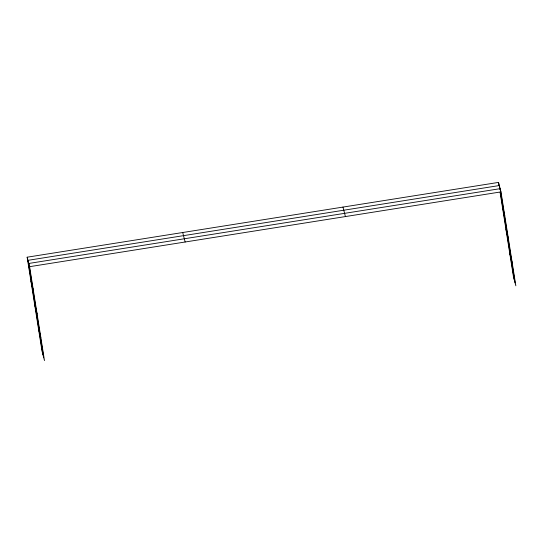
<?xml version="1.0" encoding="UTF-8"?>
<svg xmlns="http://www.w3.org/2000/svg" width="543" height="543" viewBox="0 0 543 543"><rect width="100%" height="100%" fill="white"/><g stroke="black" fill="none" stroke-linecap="round" stroke-linejoin="round"><path stroke-width="0.81" d="M27.15 257.199L29.607 266.681L44.485 360.6L42.021 351.111L27.15 257.199L498.515 182.4L500.979 191.889L515.85 285.801L513.393 276.319L500.089 192.337M29.607 266.681L500.979 191.889M502.316 206.401L504.78 215.883M505.974 229.472L508.431 238.961M509.734 253.248L512.198 262.731M342.966 207.087L345.423 216.569M182.699 232.513L185.156 242.002M30.951 281.199L33.408 290.681M34.603 304.27L37.067 313.752M38.37 328.04L40.827 337.522M515.015 282.577L500.137 188.665L28.772 263.457L43.644 357.369M499.981 189.67L499.329 185.536L27.965 260.328L42.836 354.24M500.375 192.154L514.201 279.448M498.515 182.4L499.044 185.713"/></g></svg>
